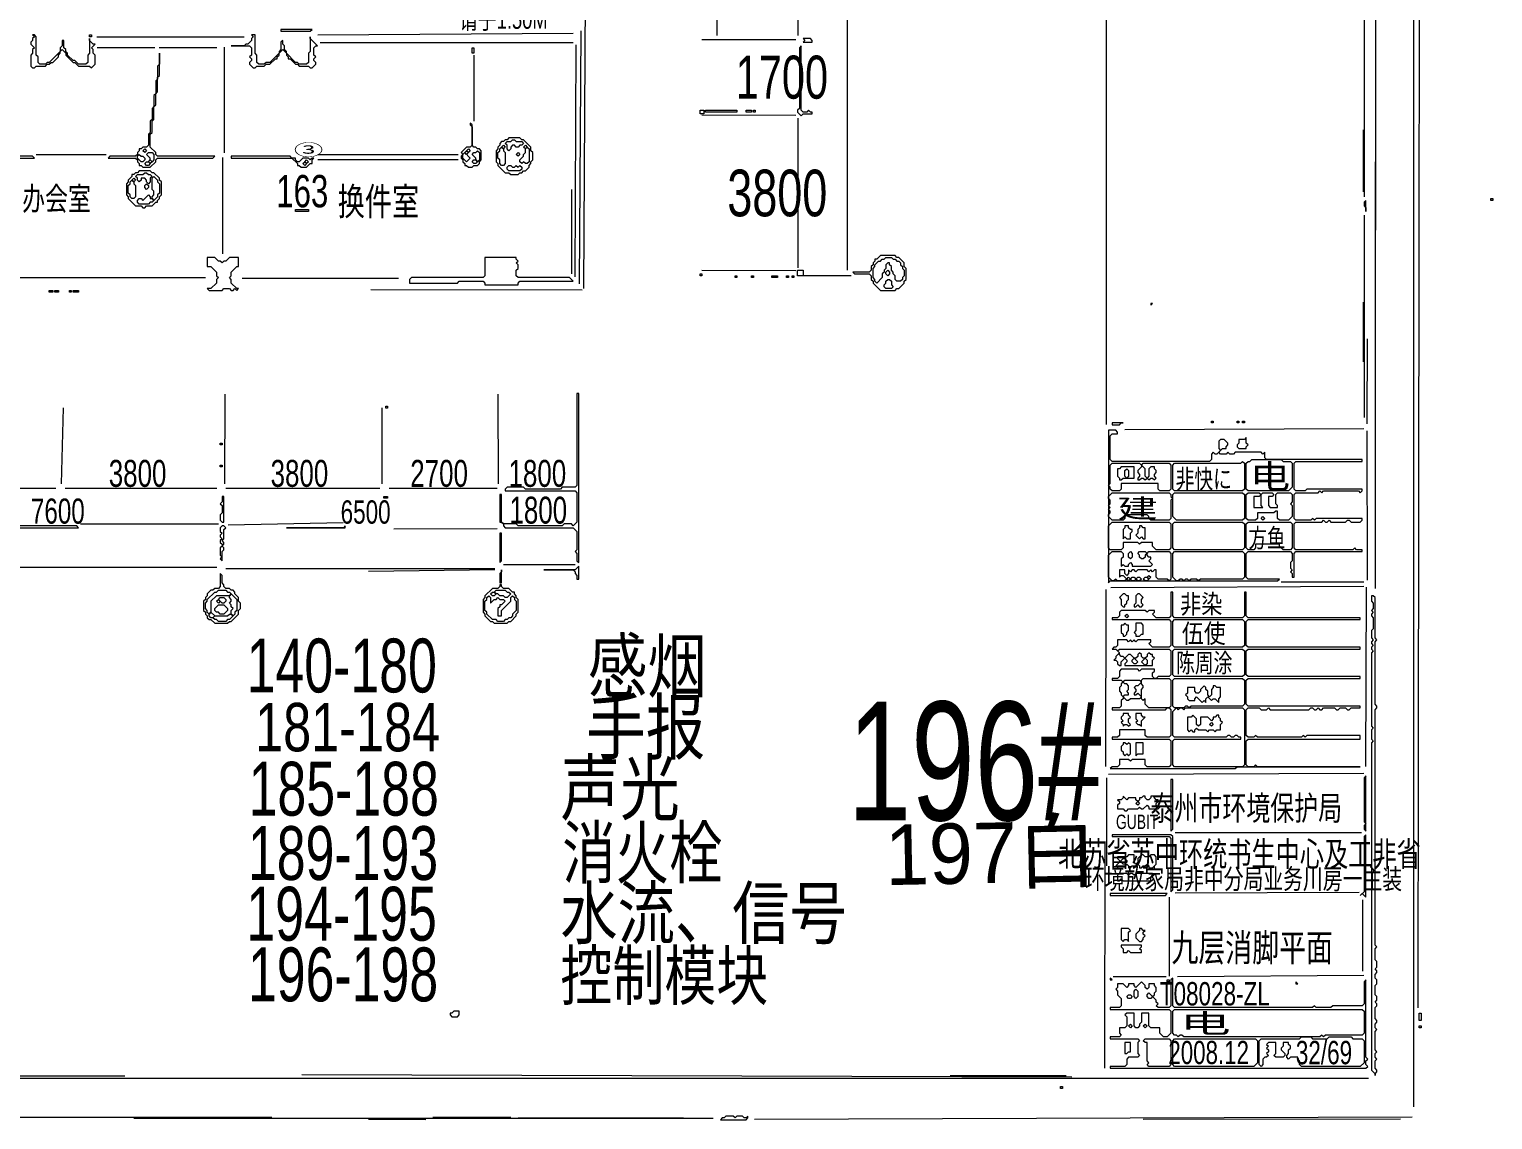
# Model space of a CAD drawing. Extents: x 9 to 1972, y 11 to 1392.
# Drawn here: x 1176 to 1972, y 23 to 616 of the extents above; entities that cross this region are included whole.
import ezdxf

# ---------------------------------------------------------------- set-up
doc = ezdxf.new("R2010")
doc.units = 0
for name, color, linetype, lineweight in [('OCR_TEXT', 6, 'Continuous', 0), ('TEXT_FALLBACK_OUTLINE', 2, 'Continuous', 0), ('TRACE_CURVE', 6, 'Continuous', 0), ('TRACE_STRAIGHT', 5, 'Continuous', 0), ('TRACE_TEXT_SYMBOL', 6, 'Continuous', 0)]:
    doc.layers.add(name, color=color, linetype=linetype, lineweight=lineweight)
doc.styles.add('wqy-unicode', font='wqy-unicode.lff')

msp = doc.modelspace()

# ---------------------------------------------------------------- linework, layer by layer
at = {"layer": 'TEXT_FALLBACK_OUTLINE', "color": 2}
for points in [[(1432, 314), (1432, 313), (1431, 312), (1428, 312), (1424, 308), (1424, 307), (1423, 306), (1423, 299), (1424, 298), (1424, 297), (1427, 294), (1428, 294), (1429, 293), (1436, 293), (1437, 294), (1438, 294), (1441, 297), (1441, 298), (1442, 299), (1442, 306), (1441, 307), (1441, 308), (1440, 309), (1440, 310), (1439, 310), (1437, 312), (1434, 312), (1433, 313), (1433, 314)], [(1429, 310), (1430, 311), (1435, 311), (1436, 310), (1437, 310), (1438, 309), (1436, 307), (1435, 307), (1434, 308), (1432, 308), (1431, 309), (1430, 309)], [(1425, 307), (1426, 308), (1427, 307), (1427, 304), (1429, 306), (1430, 306), (1431, 307), (1432, 306), (1434, 306), (1435, 305), (1433, 303), (1432, 303), (1432, 302), (1431, 301), (1431, 297), (1433, 297), (1433, 300), (1438, 305), (1438, 307), (1439, 308), (1440, 307), (1440, 306), (1441, 305), (1441, 300), (1439, 298), (1439, 297), (1438, 296), (1437, 296), (1436, 295), (1435, 295), (1434, 294), (1431, 294), (1430, 295), (1428, 295), (1425, 298), (1425, 299), (1424, 300), (1424, 305), (1425, 306)], [(1427, 309), (1428, 310), (1429, 310), (1430, 309), (1429, 308), (1428, 308)]]:
    msp.add_lwpolyline(points, close=True, dxfattribs=at)
at = {"layer": 'TRACE_CURVE', "color": 6}
for points in [[(1474, 418), (1474, 368), (1473, 367), (1466, 367), (1465, 366), (1446, 366), (1445, 367), (1436, 367), (1435, 366), (1435, 365), (1473, 365), (1474, 364), (1474, 348), (1472, 346), (1471, 347), (1467, 347), (1466, 346), (1442, 346), (1441, 347), (1434, 347), (1433, 348), (1433, 363), (1432, 363), (1432, 348), (1433, 348), (1434, 347), (1434, 346), (1435, 345), (1472, 345), (1474, 343), (1474, 333), (1473, 332), (1474, 331), (1474, 327), (1475, 326), (1475, 418)], [(1840, 381), (1841, 382), (1857, 382), (1858, 381), (1862, 381), (1863, 380), (1863, 367), (1861, 365), (1839, 365), (1838, 366), (1838, 380), (1839, 381)], [(1764, 379), (1765, 380), (1780, 380), (1781, 379), (1781, 378), (1779, 376), (1779, 375), (1780, 374), (1780, 373), (1779, 372), (1779, 371), (1780, 371), (1781, 372), (1782, 372), (1783, 371), (1784, 372), (1785, 371), (1786, 372), (1787, 372), (1788, 371), (1789, 372), (1788, 373), (1788, 374), (1789, 375), (1789, 376), (1788, 377), (1788, 378), (1786, 378), (1785, 377), (1785, 373), (1784, 372), (1783, 373), (1783, 377), (1781, 379), (1782, 380), (1796, 380), (1797, 379), (1797, 366), (1796, 365), (1791, 365), (1790, 366), (1790, 369), (1770, 369), (1770, 366), (1769, 365), (1765, 365), (1764, 366), (1764, 367), (1763, 368), (1764, 369)], [(1835, 380), (1836, 381), (1837, 380), (1837, 366), (1836, 365), (1799, 365), (1798, 366), (1798, 379), (1799, 380)], [(1765, 364), (1796, 364), (1797, 363), (1797, 362), (1798, 361), (1797, 360), (1797, 350), (1796, 349), (1786, 349), (1785, 350), (1785, 351), (1784, 352), (1772, 352), (1772, 350), (1771, 349), (1765, 349), (1763, 351), (1763, 352), (1764, 353), (1764, 354), (1763, 355), (1764, 356), (1763, 357), (1764, 358), (1764, 360), (1763, 361), (1763, 362)], [(1798, 363), (1799, 364), (1836, 364), (1837, 363), (1837, 350), (1836, 349), (1800, 349), (1798, 351)], [(1838, 363), (1839, 364), (1845, 364), (1846, 363), (1845, 362), (1842, 362), (1842, 356), (1847, 356), (1846, 357), (1846, 363), (1847, 364), (1852, 364), (1853, 363), (1852, 362), (1850, 362), (1850, 357), (1851, 356), (1855, 356), (1855, 357), (1854, 358), (1854, 363), (1855, 364), (1862, 364), (1863, 363), (1863, 359), (1862, 358), (1863, 357), (1863, 351), (1861, 349), (1856, 349), (1855, 350), (1855, 354), (1854, 354), (1853, 353), (1844, 353), (1844, 350), (1843, 349), (1839, 349), (1838, 350)], [(1846, 350), (1847, 351), (1848, 350), (1847, 349)], [(1765, 348), (1796, 348), (1797, 347), (1797, 334), (1796, 333), (1789, 333), (1787, 335), (1787, 337), (1781, 337), (1780, 336), (1779, 337), (1771, 337), (1771, 334), (1770, 333), (1764, 333), (1763, 334), (1763, 346)], [(1798, 347), (1799, 348), (1836, 348), (1837, 347), (1837, 334), (1836, 333), (1799, 333), (1798, 334)], [(1838, 347), (1839, 348), (1862, 348), (1863, 347), (1863, 334), (1862, 333), (1858, 333), (1856, 335), (1856, 336), (1843, 336), (1843, 334), (1842, 333), (1839, 333), (1838, 334)], [(1765, 332), (1770, 332), (1771, 331), (1771, 329), (1770, 328), (1770, 324), (1771, 325), (1772, 324), (1774, 324), (1774, 325), (1775, 326), (1776, 325), (1776, 324), (1786, 324), (1787, 325), (1785, 327), (1786, 328), (1786, 329), (1785, 329), (1784, 330), (1784, 331), (1785, 332), (1796, 332), (1797, 331), (1797, 317), (1796, 316), (1795, 317), (1790, 317), (1789, 318), (1789, 322), (1788, 322), (1787, 321), (1786, 322), (1785, 321), (1784, 322), (1779, 322), (1778, 321), (1777, 322), (1776, 322), (1775, 321), (1774, 322), (1774, 320), (1773, 319), (1772, 320), (1772, 322), (1769, 322), (1769, 318), (1770, 319), (1771, 319), (1773, 317), (1772, 316), (1768, 316), (1767, 317), (1766, 316), (1765, 316), (1763, 318), (1763, 330)], [(1774, 331), (1775, 332), (1776, 331), (1776, 329), (1775, 328), (1774, 329)], [(1779, 331), (1780, 332), (1783, 332), (1784, 331), (1783, 330), (1783, 329), (1782, 328), (1781, 328), (1780, 329), (1780, 330)], [(1798, 331), (1799, 332), (1836, 332), (1837, 331), (1837, 318), (1836, 317), (1813, 317), (1812, 316), (1811, 317), (1808, 317), (1807, 316), (1806, 317), (1805, 317), (1804, 316), (1803, 317), (1802, 317), (1801, 316), (1800, 316), (1798, 318)], [(1784, 318), (1785, 319), (1786, 318), (1785, 317)], [(1773, 317), (1774, 318), (1775, 317), (1774, 316)], [(1775, 317), (1776, 318), (1777, 318), (1778, 317), (1777, 316), (1776, 316)], [(1778, 317), (1779, 318), (1780, 318), (1781, 317), (1780, 316), (1779, 316)], [(1782, 317), (1783, 318), (1784, 318), (1785, 317), (1784, 316), (1783, 316)], [(1772, 297), (1773, 298), (1774, 297), (1773, 296)], [(1798, 294), (1799, 295), (1836, 295), (1837, 294), (1837, 281), (1836, 280), (1799, 280), (1798, 281)], [(1798, 278), (1799, 279), (1836, 279), (1837, 278), (1837, 265), (1836, 264), (1799, 264), (1798, 265)], [(1776, 273), (1777, 274), (1779, 272), (1778, 271), (1777, 271), (1776, 272)], [(1783, 274), (1784, 273), (1784, 271), (1783, 270), (1781, 272)], [(1781, 262), (1782, 263), (1796, 263), (1797, 262), (1797, 248), (1796, 247), (1785, 247), (1783, 249), (1783, 252), (1782, 251), (1781, 252), (1781, 257), (1782, 258), (1782, 259), (1781, 260)], [(1798, 262), (1799, 263), (1836, 263), (1837, 262), (1837, 249), (1836, 248), (1808, 248), (1807, 247), (1806, 248), (1805, 248), (1804, 247), (1799, 247), (1798, 248)], [(1771, 261), (1772, 262), (1780, 262), (1781, 261), (1779, 259), (1778, 259), (1777, 258), (1778, 257), (1778, 256), (1777, 255), (1777, 254), (1778, 254), (1779, 255), (1781, 253), (1780, 252), (1775, 252), (1774, 251), (1773, 251), (1771, 253), (1772, 254), (1774, 254), (1774, 255), (1773, 256), (1774, 257), (1774, 259), (1773, 260), (1772, 260)], [(1800, 247), (1801, 246), (1802, 247), (1803, 247), (1804, 246), (1805, 247), (1836, 247), (1837, 246), (1837, 216), (1836, 215), (1799, 215), (1798, 216), (1798, 229), (1799, 230), (1835, 230), (1835, 231), (1834, 231), (1833, 232), (1832, 232), (1831, 231), (1830, 231), (1829, 232), (1828, 232), (1827, 231), (1799, 231), (1798, 232), (1798, 245)]]:
    msp.add_lwpolyline(points, close=True, dxfattribs=at)
for points in [[(1763, 398), (1763, 315), (1764, 316), (1855, 316), (1856, 317), (1839, 317), (1838, 318), (1838, 331), (1839, 332), (1862, 332), (1863, 331), (1863, 327), (1862, 326), (1862, 323), (1863, 322), (1862, 321), (1863, 320), (1863, 318), (1864, 318), (1864, 331), (1865, 332), (1901, 332), (1901, 333), (1898, 333), (1897, 334), (1896, 333), (1865, 333), (1864, 334), (1864, 347), (1865, 348), (1879, 348), (1880, 349), (1881, 348), (1882, 348), (1883, 349), (1884, 348), (1892, 348), (1893, 349), (1894, 349), (1895, 348), (1900, 348), (1901, 349), (1901, 350), (1876, 350), (1875, 349), (1874, 350), (1873, 349), (1865, 349), (1864, 350), (1864, 363), (1865, 364), (1877, 364), (1878, 365), (1879, 364), (1880, 365), (1899, 365), (1900, 364), (1901, 365), (1901, 366), (1871, 366), (1870, 365), (1865, 365), (1864, 366), (1864, 380)], [(1864, 380), (1865, 381), (1901, 381), (1901, 382), (1849, 382), (1848, 383), (1848, 386), (1847, 385), (1846, 386), (1832, 386), (1831, 385), (1829, 385), (1828, 386), (1827, 385), (1824, 385), (1823, 386), (1825, 388), (1827, 388), (1827, 389), (1828, 390), (1828, 391), (1826, 393), (1824, 393), (1823, 392), (1823, 388), (1824, 387), (1822, 385), (1821, 385), (1820, 386), (1819, 385), (1819, 382), (1818, 381), (1765, 381), (1764, 382), (1764, 395), (1765, 396), (1768, 396), (1768, 397), (1767, 398), (1763, 398)], [(1797, 310), (1797, 297), (1796, 296), (1789, 296), (1787, 298), (1788, 299), (1788, 300), (1785, 300), (1784, 299), (1783, 300), (1770, 300), (1769, 299), (1769, 297), (1768, 296), (1765, 296), (1765, 295), (1796, 295), (1797, 294), (1797, 281), (1796, 280), (1787, 280), (1785, 282), (1786, 283), (1786, 284), (1779, 284), (1778, 283), (1777, 284), (1776, 283), (1775, 284), (1774, 283), (1773, 284), (1768, 284), (1768, 281), (1767, 280), (1766, 280), (1765, 279), (1767, 279), (1769, 277), (1767, 275), (1767, 274), (1766, 273), (1767, 273), (1768, 272), (1768, 271), (1769, 270), (1770, 270), (1770, 272), (1772, 274), (1773, 273), (1773, 272), (1772, 271), (1772, 270), (1787, 270), (1787, 273), (1788, 274), (1787, 275), (1787, 276), (1786, 276), (1785, 277), (1784, 276), (1784, 275), (1783, 274), (1782, 274), (1781, 275)], [(1900, 248), (1839, 248), (1838, 249), (1838, 262), (1839, 263), (1900, 263), (1900, 264), (1839, 264), (1838, 265), (1838, 278), (1839, 279), (1900, 279), (1900, 280), (1839, 280), (1838, 281), (1838, 294), (1839, 295), (1900, 295), (1900, 296), (1839, 296), (1838, 297), (1838, 310), (1837, 310), (1837, 297), (1836, 296), (1799, 296), (1798, 297), (1798, 310), (1797, 310)], [(1906, 308), (1906, 305), (1907, 304), (1907, 301), (1906, 300), (1907, 299), (1906, 298), (1906, 297), (1907, 296), (1907, 290), (1906, 289), (1906, 285), (1907, 284), (1906, 283), (1906, 282), (1907, 281), (1906, 280), (1906, 279), (1907, 278), (1906, 277), (1906, 237), (1907, 236), (1906, 235), (1906, 230), (1907, 229), (1906, 228), (1906, 50), (1908, 48), (1908, 47), (1908, 48), (1909, 49), (1909, 50), (1908, 51), (1908, 55), (1909, 56), (1908, 57), (1908, 59), (1909, 60), (1908, 61), (1908, 71), (1909, 72), (1908, 73), (1908, 75), (1909, 76), (1909, 77), (1908, 78), (1908, 84), (1909, 85), (1909, 86), (1908, 87), (1909, 88), (1909, 90), (1908, 91), (1908, 96), (1909, 97), (1909, 99), (1908, 100), (1908, 102), (1909, 103), (1909, 104), (1908, 105), (1909, 106), (1909, 109), (1908, 110)], [(1908, 110), (1908, 116), (1909, 117), (1908, 118), (1908, 246), (1909, 247), (1909, 248), (1908, 249), (1908, 283), (1909, 284), (1908, 285), (1908, 307), (1907, 308), (1906, 308)], [(1781, 275), (1781, 276), (1780, 277), (1779, 276), (1779, 275), (1778, 274), (1777, 274), (1775, 276), (1774, 276), (1772, 274), (1771, 275), (1770, 275), (1769, 276), (1769, 277), (1768, 278), (1769, 279), (1796, 279), (1797, 278), (1797, 265), (1796, 264), (1790, 264), (1789, 263), (1788, 263), (1787, 264), (1787, 266), (1788, 267), (1788, 268), (1781, 268), (1780, 267), (1779, 268), (1770, 268), (1769, 267), (1769, 264), (1768, 263), (1765, 263), (1765, 262), (1770, 262), (1771, 261), (1770, 260), (1770, 259), (1769, 258), (1769, 256), (1770, 255), (1770, 254), (1771, 253), (1771, 252), (1770, 251), (1770, 248), (1769, 247), (1765, 247), (1765, 246), (1794, 246), (1795, 247), (1796, 247), (1797, 246), (1797, 232), (1796, 231), (1784, 231), (1783, 232), (1783, 235), (1769, 235), (1769, 232), (1768, 231), (1765, 231)], [(1765, 231), (1765, 230), (1796, 230), (1797, 229), (1797, 216), (1796, 215), (1784, 215), (1783, 216), (1783, 219), (1776, 219), (1775, 218), (1774, 219), (1769, 219), (1769, 216), (1768, 215), (1765, 215), (1764, 214), (1832, 214), (1833, 215), (1900, 215), (1844, 215), (1843, 216), (1842, 215), (1839, 215), (1838, 216), (1838, 229), (1839, 230), (1900, 230), (1900, 232), (1871, 232), (1870, 231), (1869, 232), (1868, 231), (1844, 231), (1843, 232), (1842, 231), (1839, 231), (1838, 232), (1838, 246), (1839, 247), (1845, 247), (1846, 246), (1849, 246), (1850, 247), (1851, 246), (1872, 246), (1873, 247), (1874, 247), (1875, 246), (1876, 246), (1877, 247), (1878, 246), (1879, 246), (1880, 247), (1886, 247), (1887, 246), (1888, 246), (1889, 247), (1892, 247), (1893, 246), (1894, 246), (1895, 247), (1900, 247), (1900, 248)]]:
    msp.add_lwpolyline(points, dxfattribs=at)
at = {"layer": 'TRACE_STRAIGHT', "color": 5}
for p, q in [((1908.29, 380.12), (1908.59, 1061.37)), ((1931.52, 83.88), (1932.82, 1043.88)), ((1762.03, 401.12), (1762.06, 766.38)), ((1477.83, 475.13), (1478.69, 660.13)), ((1550.16, 656.38), (1550.16, 612.62)), ((1594.16, 656.37), (1594.2, 612.62)), ((1621, 657), (1621, 485)), ((1902, 653), (1902, 525)), ((1929, 639), (1929, 30)), ((1929.03, 92.62), (1929.07, 638.88)), ((1333.11, 613.11), (1471.87, 613.92)), ((1475.41, 477.63), (1476.25, 615.13)), ((1213, 612), (1293, 612)), ((1213.12, 606.12), (1244.38, 606.12)), ((1246.87, 606.08), (1278.13, 606.14)), ((1282.37, 548.87), (1282.39, 606.37)), ((1334.38, 608.87), (1471.88, 608.88)), ((1472.98, 481.38), (1473.58, 607.63)), ((1541.87, 610.45), (1593.12, 610.46)), ((1418, 602), (1418, 566)), ((1541.87, 569.45), (1593.12, 569.35)), ((1594.11, 567.63), (1594.12, 486.37)), ((1901.54, 561.38), (1901.57, 527.62)), ((1180, 548), (1218, 548)), ((1281.3, 546.37), (1281.31, 493.87)), ((1333.12, 547.97), (1409.38, 547.94)), ((1333.12, 545.29), (1409.38, 545.28)), ((1908, 544), (1908, 312)), ((1471, 529), (1471, 483)), ((1902, 515), (1902, 405)), ((1116, 481), (1272, 481)), ((1291.88, 480.63), (1376.88, 480.65)), ((1541.87, 484.98), (1593.12, 484.89)), ((1595.62, 482.16), (1623.13, 482.15)), ((1361.87, 474.61), (1476.88, 474.36)), ((1901.53, 467.63), (1901.63, 435.12)), ((1903.64, 401.38), (1903.92, 447.63)), ((1282.59, 368.87), (1282.71, 417.63)), ((1431.04, 417.63), (1431.14, 368.87)), ((1193.78, 368.89), (1194.76, 410.18)), ((1367.85, 410.13), (1367.88, 368.87)), ((1771.87, 398.4), (1901.87, 399)), ((1903.6, 397.63), (1903.65, 316.37)), ((1108.13, 366.47), (1190.63, 366.44)), ((1195.63, 366.47), (1278.13, 366.45)), ((1283.13, 366.48), (1366.88, 366.45)), ((1371.87, 366.44), (1430.62, 366.5)), ((1204, 347), (1279, 347)), ((1284.37, 346.58), (1346.9, 347.72)), ((1374.37, 344.31), (1430.63, 344.52)), ((1109.37, 323.43), (1278.12, 323.56)), ((1283.13, 322.75), (1429.38, 322.86)), ((1360.61, 321.32), (1429.38, 322.24)), ((1434, 325), (1473, 325)), ((1761.61, 215.12), (1761.71, 311.38)), ((1764.38, 312.53), (1901.88, 313.16)), ((1856.87, 315.47), (1901.88, 315.61)), ((1903.07, 215.13), (1903.35, 312.62)), ((1762, 209), (1762, 161)), ((1763.13, 211.02), (1901.87, 211.53)), ((1799.38, 179.14), (1900.62, 179.13)), ((1761.06, 51.12), (1761.18, 174.39)), ((1796, 144), (1796, 101)), ((1799.37, 146.47), (1899.38, 146.7)), ((1901.1, 142.62), (1901.1, 103.88)), ((1765.62, 100.89), (1794.38, 100.89)), ((1800.62, 100.84), (1901.87, 101.68)), ((835.62, 45.69), (1904.37, 45.67)), ((1104.37, 46.77), (1228.12, 46.92)), ((1324.38, 47.53), (1743.14, 46.38)), ((1677, 47), (1740, 47)), ((1045.63, 24.49), (1308.13, 24.45)), ((1395.62, 24.48), (1438.12, 24.48)), ((1442, 24), (1532, 24)), ((1570.63, 23.33), (1928.13, 24.63)), ((1233.12, 23.79), (1548.13, 23.81)), ((1360.62, 23.27), (1391.88, 23.21)), ((1781.87, 23.38), (1921.88, 23.45))]:
    msp.add_line(p, q, dxfattribs=at)
at = {"layer": 'TRACE_TEXT_SYMBOL', "color": 6}
for points in [[(1178, 613), (1179, 612), (1178, 611), (1178, 610), (1177, 609), (1177, 608), (1179, 606), (1178, 605), (1178, 603), (1177, 602), (1177, 596), (1178, 595), (1179, 595), (1180, 596), (1185, 596), (1186, 597), (1187, 597), (1188, 598), (1189, 598), (1192, 601), (1192, 602), (1193, 603), (1193, 604), (1194, 605), (1196, 603), (1196, 602), (1200, 598), (1201, 598), (1203, 596), (1209, 596), (1210, 595), (1212, 597), (1212, 602), (1211, 603), (1211, 605), (1210, 606), (1212, 608), (1211, 608), (1209, 610), (1209, 611), (1209, 603), (1208, 602), (1208, 598), (1207, 597), (1203, 597), (1201, 599), (1200, 599), (1197, 602), (1197, 603), (1196, 604), (1196, 605), (1195, 606), (1195, 610), (1194, 610), (1194, 607), (1193, 606), (1193, 604), (1187, 598), (1186, 598), (1185, 597), (1182, 597), (1181, 598), (1181, 601), (1180, 602)], [(1180, 602), (1180, 612), (1179, 613), (1178, 613)], [(1297, 613), (1298, 612), (1297, 611), (1297, 610), (1295, 608), (1294, 608), (1293, 607), (1286, 607), (1296, 607), (1297, 606), (1297, 602), (1296, 601), (1297, 600), (1297, 599), (1296, 598), (1296, 597), (1298, 595), (1299, 595), (1300, 596), (1304, 596), (1305, 597), (1307, 597), (1310, 600), (1311, 600), (1311, 601), (1312, 602), (1312, 603), (1314, 605), (1316, 603), (1316, 602), (1317, 601), (1317, 600), (1318, 600), (1321, 597), (1322, 597), (1323, 596), (1328, 596), (1329, 595), (1330, 595), (1332, 597), (1332, 598), (1331, 599), (1331, 600), (1332, 601), (1331, 602), (1331, 606), (1332, 607), (1333, 607), (1329, 611), (1329, 612), (1329, 604), (1328, 603), (1328, 598), (1327, 597), (1323, 597), (1322, 598), (1321, 598), (1316, 603), (1316, 604), (1315, 605), (1315, 607), (1314, 608), (1314, 610), (1313, 609)], [(1313, 609), (1313, 605), (1312, 604), (1312, 603), (1307, 598), (1305, 598), (1304, 597), (1301, 597), (1300, 598), (1300, 602), (1299, 603), (1299, 613), (1297, 613)], [(1798, 100), (1797, 99), (1797, 85), (1796, 84), (1790, 84), (1789, 85), (1790, 86), (1789, 87), (1789, 88), (1787, 90), (1788, 91), (1788, 92), (1789, 93), (1789, 95), (1788, 96), (1788, 97), (1785, 97), (1785, 95), (1784, 94), (1783, 95), (1783, 96), (1781, 98), (1778, 95), (1777, 96), (1777, 97), (1774, 97), (1774, 96), (1773, 95), (1771, 97), (1768, 97), (1768, 95), (1767, 94), (1768, 93), (1768, 91), (1770, 89), (1770, 85), (1769, 84), (1764, 84), (1764, 83), (1796, 83), (1797, 82), (1797, 70), (1795, 68), (1793, 68), (1791, 70), (1791, 73), (1786, 73), (1785, 74), (1785, 81), (1781, 81), (1781, 76), (1780, 75), (1780, 74), (1779, 73), (1778, 73), (1777, 74), (1777, 81), (1773, 81), (1772, 80), (1773, 79), (1773, 74), (1772, 73), (1769, 73), (1769, 70)], [(1769, 70), (1770, 69), (1769, 68), (1764, 68), (1764, 67), (1779, 67), (1780, 66), (1779, 65), (1779, 59), (1780, 58), (1779, 57), (1774, 57), (1773, 56), (1773, 53), (1772, 52), (1764, 52), (1764, 51), (1903, 51), (1904, 52), (1903, 53), (1903, 55), (1904, 56), (1903, 57), (1903, 99), (1902, 98), (1902, 86), (1901, 85), (1885, 85), (1884, 84), (1876, 84), (1875, 85), (1874, 84), (1799, 84), (1798, 85), (1798, 100)]]:
    msp.add_lwpolyline(points, dxfattribs=at)
for points in [[(1209, 613), (1210, 613), (1210, 612), (1209, 612)], [(1313, 616), (1313, 615), (1329, 615), (1330, 616)], [(1417, 606), (1418, 606), (1418, 603), (1417, 603)], [(1596, 607), (1595, 606), (1595, 573), (1594, 572), (1594, 571), (1596, 569), (1597, 570), (1602, 570), (1602, 571), (1601, 571), (1600, 572), (1599, 571), (1597, 571), (1596, 572)], [(1597, 611), (1598, 610), (1597, 609), (1602, 609), (1602, 610), (1601, 611)], [(1247, 603), (1247, 597), (1246, 596), (1246, 589), (1245, 588), (1245, 581), (1244, 580), (1244, 574), (1243, 573), (1243, 567), (1242, 566), (1242, 560), (1241, 559), (1241, 553), (1240, 552), (1238, 552), (1237, 551), (1236, 551), (1236, 550), (1235, 549), (1235, 548), (1234, 547), (1220, 547), (1219, 546), (1234, 546), (1235, 545), (1235, 544), (1236, 543), (1236, 542), (1237, 542), (1238, 541), (1242, 541), (1245, 544), (1245, 545), (1246, 546), (1276, 546), (1277, 547), (1246, 547), (1245, 548), (1245, 549), (1242, 552), (1242, 559), (1243, 560), (1243, 566), (1244, 567), (1244, 574), (1245, 575), (1245, 581), (1246, 582), (1246, 590), (1247, 591)], [(1541, 572), (1543, 572), (1543, 570), (1541, 570)], [(1544, 572), (1561, 572), (1561, 571), (1544, 571)], [(1566, 572), (1569, 572), (1569, 571), (1566, 571)], [(1570, 572), (1571, 572), (1571, 571), (1570, 571)], [(1416, 565), (1416, 564), (1417, 563), (1417, 553), (1416, 552), (1414, 552), (1411, 549), (1412, 548), (1411, 547), (1411, 546), (1412, 545), (1412, 544), (1413, 543), (1413, 542), (1414, 542), (1415, 541), (1417, 541), (1418, 542), (1420, 542), (1421, 543), (1421, 544), (1422, 545), (1422, 550), (1421, 551), (1420, 551), (1419, 552), (1418, 552), (1417, 553), (1417, 564)], [(1238, 550), (1239, 551), (1240, 550), (1239, 549)], [(1413, 549), (1414, 550), (1415, 549), (1414, 548)], [(1414, 550), (1415, 551), (1416, 550), (1415, 549)], [(1419, 549), (1420, 550), (1421, 549), (1421, 545), (1420, 544), (1419, 545), (1419, 546), (1417, 548), (1418, 549)], [(1437, 557), (1436, 556), (1435, 556), (1434, 555), (1433, 555), (1432, 554), (1432, 553), (1431, 552), (1431, 551), (1430, 550), (1430, 544), (1431, 543), (1431, 542), (1435, 538), (1437, 538), (1438, 537), (1442, 537), (1443, 538), (1444, 538), (1445, 539), (1446, 539), (1448, 541), (1448, 542), (1449, 543), (1449, 544), (1450, 545), (1450, 549), (1449, 550), (1449, 552), (1445, 556), (1444, 556), (1443, 557)], [(1432, 551), (1433, 552), (1434, 551), (1434, 550), (1435, 549), (1435, 543), (1434, 542), (1433, 542), (1432, 543), (1432, 545), (1431, 546), (1431, 549), (1432, 550)], [(1433, 552), (1434, 553), (1435, 552), (1434, 551)], [(1438, 555), (1439, 556), (1440, 556), (1441, 555), (1444, 555), (1445, 554), (1444, 553), (1443, 553), (1442, 552), (1441, 552), (1440, 553), (1439, 553), (1438, 552), (1438, 551), (1437, 550), (1436, 551), (1436, 553), (1435, 554), (1436, 555)], [(1446, 551), (1447, 552), (1448, 551), (1448, 544), (1447, 543), (1446, 543), (1445, 544), (1444, 543), (1443, 544), (1443, 545), (1445, 547), (1445, 548), (1446, 549)], [(1445, 552), (1446, 553), (1447, 552), (1446, 551)], [(1159, 547), (1159, 546), (1179, 546), (1178, 547)], [(1235, 547), (1236, 548), (1237, 547), (1238, 547), (1239, 546), (1239, 545), (1238, 544), (1237, 544), (1235, 546)], [(1239, 543), (1240, 544), (1241, 544), (1242, 543), (1241, 542), (1240, 542)], [(1240, 548), (1241, 549), (1243, 549), (1244, 548), (1244, 545), (1243, 544), (1242, 545), (1242, 546)], [(1241, 544), (1242, 545), (1243, 544), (1242, 543)], [(1286, 547), (1286, 546), (1319, 546), (1322, 543), (1322, 542), (1323, 542), (1324, 541), (1327, 541), (1329, 543), (1330, 543), (1330, 545), (1331, 546), (1330, 546), (1329, 545), (1328, 546), (1325, 546), (1323, 544), (1322, 544), (1321, 545), (1321, 546), (1319, 546), (1318, 547)], [(1325, 543), (1326, 544), (1327, 543), (1326, 542)], [(1326, 544), (1327, 545), (1328, 544), (1327, 543)], [(1412, 548), (1413, 549), (1416, 546), (1414, 544), (1412, 546)], [(1417, 544), (1418, 545), (1419, 545), (1420, 544), (1419, 543), (1418, 543)], [(1436, 541), (1437, 542), (1438, 542), (1439, 541), (1440, 541), (1441, 542), (1442, 541), (1443, 542), (1444, 541), (1444, 540), (1443, 539), (1437, 539), (1436, 540)], [(1441, 548), (1442, 549), (1443, 548), (1442, 547)], [(1236, 539), (1235, 538), (1234, 538), (1233, 537), (1232, 537), (1232, 536), (1230, 534), (1230, 533), (1229, 532), (1229, 526), (1230, 525), (1230, 524), (1234, 520), (1237, 520), (1238, 519), (1239, 519), (1240, 520), (1243, 520), (1245, 522), (1246, 522), (1246, 523), (1247, 524), (1247, 525), (1248, 526), (1248, 533), (1247, 534), (1247, 535), (1244, 538), (1243, 538), (1242, 539)], [(1231, 533), (1232, 534), (1233, 533), (1233, 532), (1234, 531), (1234, 525), (1233, 524), (1232, 524), (1231, 525), (1231, 526), (1230, 527), (1230, 531), (1231, 532)], [(1232, 534), (1233, 535), (1234, 534), (1233, 533)], [(1238, 537), (1239, 538), (1240, 538), (1241, 537), (1242, 537), (1243, 536), (1242, 535), (1242, 533), (1241, 532), (1240, 533), (1240, 534), (1239, 535), (1237, 535), (1237, 534), (1236, 533), (1235, 534), (1235, 535), (1234, 536), (1235, 537)], [(1243, 535), (1244, 536), (1246, 534), (1246, 533), (1247, 532), (1247, 527), (1246, 526), (1246, 525), (1244, 523), (1243, 524), (1243, 525), (1244, 526), (1244, 528), (1243, 529)], [(1241, 526), (1242, 525), (1242, 524), (1243, 524), (1244, 523), (1243, 522), (1242, 522), (1241, 521), (1236, 521), (1235, 522), (1235, 523), (1236, 524), (1237, 524), (1238, 523)], [(1239, 531), (1240, 532), (1241, 531), (1241, 530), (1240, 529), (1239, 530)], [(1321, 518), (1328, 518), (1328, 517), (1321, 517)], [(1903, 523), (1902, 522), (1902, 520), (1903, 519), (1903, 517)], [(1971, 524), (1972, 524), (1972, 523), (1971, 523)], [(1273, 492), (1273, 487), (1275, 487), (1278, 484), (1278, 482), (1279, 481), (1278, 480), (1278, 478), (1275, 475), (1273, 475), (1274, 474), (1281, 474), (1282, 475), (1285, 475), (1286, 474), (1287, 474), (1288, 475), (1289, 474), (1290, 475), (1289, 475), (1286, 478), (1286, 480), (1285, 481), (1286, 482), (1286, 484), (1289, 487), (1290, 487), (1290, 492), (1285, 492), (1283, 490), (1282, 490), (1281, 489), (1280, 490), (1279, 490), (1277, 492)], [(1424, 492), (1424, 482), (1423, 481), (1384, 481), (1383, 480), (1383, 478), (1409, 478), (1410, 479), (1423, 479), (1424, 478), (1424, 477), (1442, 477), (1442, 478), (1443, 479), (1472, 479), (1470, 481), (1442, 481), (1441, 482), (1441, 485), (1442, 486), (1442, 488), (1441, 489), (1442, 490), (1441, 491), (1441, 492)], [(1639, 493), (1637, 491), (1636, 491), (1636, 490), (1635, 489), (1635, 488), (1634, 487), (1634, 485), (1633, 484), (1624, 484), (1625, 483), (1633, 483), (1634, 482), (1634, 480), (1635, 479), (1635, 478), (1639, 474), (1647, 474), (1648, 475), (1649, 475), (1652, 478), (1652, 479), (1653, 480), (1653, 486), (1652, 487), (1652, 489), (1649, 492), (1648, 492), (1647, 493)], [(1641, 491), (1642, 492), (1645, 492), (1646, 491), (1647, 491), (1648, 490), (1649, 490), (1650, 489), (1650, 488), (1651, 487), (1651, 486), (1652, 485), (1652, 482), (1651, 481), (1651, 480), (1650, 479), (1648, 479), (1647, 480), (1647, 482), (1646, 483), (1646, 484), (1645, 485), (1645, 487), (1644, 488), (1644, 489), (1643, 489), (1642, 488), (1642, 486), (1641, 485), (1641, 484), (1640, 483), (1640, 481), (1637, 478), (1636, 479), (1636, 480), (1635, 481), (1635, 486), (1636, 487), (1636, 488), (1638, 490), (1639, 490), (1640, 491)], [(1541, 483), (1542, 483), (1542, 482), (1541, 482)], [(1560, 482), (1561, 482), (1561, 481), (1560, 481)], [(1569, 482), (1570, 482), (1570, 481), (1569, 481)], [(1580, 482), (1583, 482), (1583, 481), (1580, 481)], [(1588, 482), (1589, 482), (1589, 481), (1588, 481)], [(1591, 482), (1592, 482), (1592, 481), (1591, 481)], [(1594, 485), (1597, 485), (1597, 482), (1594, 482)], [(1642, 479), (1643, 480), (1644, 480), (1645, 479), (1645, 477), (1646, 476), (1645, 475), (1642, 475), (1641, 476), (1641, 477), (1642, 478)], [(1642, 484), (1643, 485), (1644, 484), (1644, 483), (1643, 482), (1642, 483)], [(1187, 474), (1189, 474), (1189, 473), (1187, 473)], [(1190, 474), (1192, 474), (1192, 473), (1190, 473)], [(1198, 474), (1199, 474), (1199, 473), (1198, 473)], [(1200, 474), (1203, 474), (1203, 473), (1200, 473)], [(1786, 467), (1786, 466), (1787, 467)], [(1370, 411), (1371, 411), (1371, 410), (1370, 410)], [(1765, 402), (1765, 401), (1769, 401), (1770, 402), (1771, 402)], [(1819, 403), (1820, 403), (1820, 402), (1819, 402)], [(1833, 403), (1834, 403), (1834, 402), (1833, 402)], [(1836, 403), (1837, 403), (1837, 402), (1836, 402)], [(1280, 391), (1281, 391), (1281, 390), (1280, 390)], [(1838, 394), (1837, 393), (1834, 393), (1834, 391), (1833, 390), (1833, 389), (1834, 388), (1838, 388), (1838, 389), (1839, 390), (1838, 391)], [(1280, 379), (1281, 379), (1281, 378), (1280, 378)], [(1770, 378), (1769, 377), (1768, 377), (1768, 373), (1769, 372), (1769, 371), (1770, 371), (1771, 372), (1777, 372), (1777, 378)], [(1772, 376), (1773, 377), (1774, 376), (1774, 373), (1773, 372), (1772, 373)], [(1281, 362), (1281, 359), (1280, 358), (1281, 357), (1281, 353), (1280, 352), (1280, 349), (1281, 348), (1282, 348), (1282, 362)], [(1369, 362), (1371, 362), (1371, 361), (1369, 361)], [(1149, 346), (1148, 345), (1203, 345), (1202, 346)], [(1281, 346), (1280, 345), (1280, 343), (1281, 342), (1280, 341), (1280, 340), (1281, 339), (1280, 338), (1280, 337), (1281, 336), (1281, 335), (1280, 334), (1280, 330), (1281, 329), (1280, 328), (1281, 327), (1281, 332), (1282, 333), (1282, 334), (1281, 335), (1282, 336), (1282, 337), (1281, 338), (1282, 339), (1282, 344), (1283, 345), (1282, 346)], [(1348, 346), (1347, 345), (1316, 345), (1348, 345)], [(1772, 346), (1772, 345), (1771, 344), (1771, 339), (1772, 340), (1773, 339), (1775, 339), (1775, 342), (1776, 343), (1776, 344), (1775, 344), (1774, 345), (1774, 346)], [(1780, 346), (1780, 345), (1779, 344), (1779, 342), (1778, 341), (1780, 339), (1781, 340), (1782, 339), (1783, 339), (1783, 345), (1782, 345), (1781, 346)], [(1432, 342), (1432, 326), (1433, 327), (1433, 342)], [(1280, 320), (1280, 313), (1279, 312), (1277, 312), (1276, 311), (1275, 311), (1273, 309), (1273, 308), (1272, 307), (1272, 306), (1271, 305), (1271, 300), (1272, 299), (1272, 298), (1273, 297), (1273, 296), (1274, 295), (1275, 295), (1277, 293), (1284, 293), (1285, 294), (1286, 294), (1290, 298), (1290, 300), (1291, 301), (1291, 304), (1290, 305), (1290, 307), (1288, 309), (1288, 310), (1287, 311), (1286, 311), (1285, 312), (1283, 312), (1282, 313), (1282, 314), (1281, 315), (1281, 319)], [(1433, 322), (1433, 321), (1432, 320), (1432, 315), (1433, 315)], [(1475, 324), (1473, 322), (1456, 322), (1472, 322), (1473, 321), (1473, 320), (1474, 319), (1474, 317), (1475, 317)], [(1278, 310), (1279, 311), (1283, 311), (1284, 310), (1285, 310), (1286, 309), (1285, 308), (1278, 308), (1275, 305), (1275, 299), (1274, 298), (1273, 299), (1273, 300), (1272, 301), (1272, 304), (1273, 305), (1273, 306), (1277, 310)], [(1279, 303), (1282, 303), (1284, 301), (1284, 300), (1282, 298), (1280, 298), (1279, 299), (1278, 299), (1277, 300), (1277, 301)], [(1278, 305), (1279, 306), (1280, 305), (1279, 304)], [(1279, 306), (1280, 307), (1282, 307), (1283, 306), (1283, 305), (1282, 304), (1281, 304)], [(1285, 308), (1286, 309), (1289, 306), (1289, 300), (1288, 299), (1288, 298), (1287, 297), (1286, 298), (1286, 300), (1287, 301), (1286, 302), (1286, 303), (1285, 304), (1286, 305), (1286, 306), (1285, 307)], [(1771, 309), (1769, 307), (1770, 306), (1770, 303), (1771, 302), (1772, 302), (1772, 303), (1773, 304), (1773, 305), (1774, 306), (1774, 308), (1773, 308), (1772, 309)], [(1779, 309), (1778, 308), (1778, 304), (1777, 303), (1777, 302), (1778, 302), (1779, 303), (1780, 302), (1781, 302), (1782, 303), (1781, 304), (1781, 306), (1782, 307), (1780, 309)], [(1274, 298), (1275, 299), (1277, 297), (1276, 296), (1275, 296), (1274, 297)], [(1284, 297), (1285, 298), (1286, 298), (1287, 297), (1285, 295), (1284, 295), (1283, 294), (1279, 294), (1278, 295), (1277, 295), (1276, 296), (1277, 297)], [(1772, 293), (1771, 292), (1770, 292), (1770, 288), (1771, 287), (1771, 286), (1772, 286), (1773, 287), (1773, 288), (1774, 289), (1774, 292), (1773, 292)], [(1778, 293), (1778, 289), (1777, 288), (1778, 287), (1778, 286), (1780, 286), (1781, 287), (1782, 287), (1782, 292), (1781, 293)], [(1815, 259), (1813, 257), (1813, 256), (1812, 255), (1811, 255), (1810, 256), (1810, 258), (1806, 258), (1806, 255), (1805, 254), (1806, 253), (1806, 252), (1807, 251), (1810, 251), (1810, 252), (1811, 253), (1814, 250), (1815, 251), (1816, 250), (1816, 252), (1817, 253), (1819, 251), (1820, 252), (1821, 252), (1823, 250), (1823, 252), (1824, 253), (1824, 258), (1822, 258), (1821, 259), (1820, 259), (1820, 258), (1819, 257), (1819, 254), (1818, 253), (1817, 254), (1817, 256), (1816, 257), (1816, 258)], [(1771, 244), (1771, 243), (1770, 242), (1770, 241), (1771, 240), (1770, 239), (1771, 238), (1771, 237), (1772, 238), (1773, 238), (1774, 237), (1775, 238), (1774, 239), (1774, 241), (1775, 242), (1774, 243), (1774, 244)], [(1778, 244), (1778, 241), (1779, 240), (1778, 239), (1779, 238), (1780, 238), (1781, 237), (1781, 240), (1783, 242), (1782, 242), (1781, 243), (1781, 244)], [(1809, 243), (1808, 242), (1806, 242), (1806, 235), (1807, 234), (1808, 235), (1809, 234), (1810, 234), (1810, 235), (1811, 236), (1812, 235), (1816, 235), (1817, 234), (1818, 235), (1820, 235), (1821, 234), (1822, 235), (1824, 235), (1824, 238), (1825, 239), (1824, 240), (1824, 241), (1823, 242), (1823, 243), (1822, 243), (1821, 242), (1820, 242), (1820, 241), (1819, 240), (1817, 242), (1813, 242), (1813, 238), (1812, 237), (1811, 238), (1811, 241)], [(1818, 238), (1819, 239), (1820, 238), (1819, 237)], [(1771, 228), (1771, 227), (1770, 226), (1770, 224), (1771, 223), (1771, 222), (1772, 221), (1773, 222), (1774, 221), (1775, 222), (1775, 227), (1774, 228), (1773, 227), (1772, 228)], [(1778, 228), (1778, 221), (1779, 222), (1782, 222), (1782, 228)], [(1797, 208), (1797, 180), (1798, 181), (1798, 208)], [(1903, 210), (1902, 209), (1902, 185), (1903, 184), (1902, 183), (1902, 181), (1903, 180)], [(1771, 199), (1771, 198), (1770, 197), (1768, 197), (1769, 196), (1769, 195), (1768, 194), (1768, 192), (1771, 192), (1772, 191), (1773, 191), (1774, 192), (1779, 192), (1780, 193), (1781, 192), (1782, 192), (1784, 194), (1785, 193), (1785, 192), (1790, 192), (1791, 193), (1790, 193), (1789, 194), (1789, 195), (1790, 196), (1790, 197), (1789, 197), (1788, 198), (1788, 199), (1786, 199), (1786, 198), (1785, 197), (1784, 197), (1783, 198), (1783, 199), (1782, 199), (1781, 198), (1780, 198), (1780, 197), (1779, 196), (1778, 197), (1778, 198), (1774, 198), (1773, 197)], [(1778, 195), (1779, 196), (1780, 195), (1779, 194)], [(1765, 178), (1765, 177), (1796, 177), (1797, 176), (1797, 147), (1798, 148), (1798, 177), (1797, 178)], [(1903, 178), (1902, 177), (1902, 147), (1900, 145), (1901, 146), (1903, 144)], [(1774, 167), (1773, 166), (1768, 166), (1768, 165), (1769, 164), (1769, 163), (1767, 161), (1772, 161), (1773, 162), (1774, 161), (1774, 160), (1775, 160), (1776, 161), (1778, 161), (1779, 162), (1780, 161), (1780, 160), (1781, 160), (1782, 161), (1783, 161), (1784, 162), (1785, 161), (1785, 160), (1787, 160), (1789, 162), (1789, 166), (1788, 167), (1786, 167), (1785, 166), (1783, 166), (1782, 167), (1781, 167), (1779, 165), (1779, 163), (1778, 162), (1777, 163), (1777, 167)], [(1770, 164), (1771, 165), (1772, 165), (1773, 164), (1773, 163), (1772, 162), (1771, 162), (1770, 163)], [(1769, 157), (1768, 156), (1768, 153), (1769, 153), (1770, 154), (1771, 153), (1786, 153), (1786, 155), (1787, 156), (1787, 157), (1778, 157), (1777, 156), (1776, 157), (1775, 157), (1774, 156), (1773, 157)], [(1764, 146), (1764, 145), (1794, 145), (1795, 146)], [(1770, 127), (1770, 121), (1771, 120), (1772, 121), (1773, 121), (1774, 120), (1774, 125), (1775, 126), (1774, 127)], [(1780, 127), (1780, 126), (1778, 124), (1778, 122), (1780, 120), (1781, 120), (1782, 121), (1782, 122), (1783, 123), (1782, 124), (1782, 125), (1783, 126), (1782, 126), (1781, 127)], [(1770, 118), (1770, 117), (1771, 116), (1771, 114), (1773, 114), (1774, 115), (1775, 114), (1781, 114), (1781, 115), (1780, 116), (1781, 117), (1781, 118)], [(1764, 100), (1764, 99), (1765, 99)], [(1795, 99), (1796, 99), (1796, 98), (1795, 98)], [(1865, 98), (1865, 97), (1866, 97)], [(1773, 90), (1774, 91), (1775, 91), (1776, 90), (1775, 89), (1774, 89)], [(1777, 93), (1778, 94), (1779, 93), (1779, 90), (1778, 89), (1777, 90)], [(1784, 91), (1785, 92), (1787, 90), (1786, 89), (1785, 89), (1784, 90)], [(1407, 82), (1406, 81), (1405, 81), (1405, 80), (1406, 79), (1409, 79), (1410, 80), (1410, 82)], [(1798, 82), (1799, 83), (1901, 83), (1902, 82), (1902, 70), (1901, 69), (1881, 69), (1880, 68), (1879, 69), (1878, 68), (1804, 68), (1803, 69), (1802, 69), (1801, 68), (1800, 69), (1799, 69), (1798, 70)], [(1932, 81), (1933, 81), (1933, 77), (1932, 77)], [(1774, 74), (1775, 75), (1776, 74), (1775, 73)], [(1782, 74), (1783, 75), (1784, 74), (1783, 73)], [(1932, 74), (1933, 74), (1933, 73), (1932, 73)], [(1772, 65), (1772, 59), (1773, 59), (1774, 60), (1775, 60), (1775, 65)], [(1782, 66), (1783, 67), (1796, 67), (1797, 66), (1797, 53), (1796, 52), (1785, 52), (1784, 53), (1785, 54), (1784, 55), (1784, 65), (1783, 65)], [(1798, 66), (1799, 67), (1843, 67), (1844, 66), (1844, 54), (1842, 52), (1799, 52), (1798, 53)], [(1867, 67), (1868, 68), (1873, 68), (1874, 67), (1882, 67), (1883, 68), (1895, 68), (1896, 67), (1901, 67), (1902, 66), (1902, 54), (1900, 52), (1868, 52), (1867, 53), (1867, 55), (1866, 56), (1866, 57), (1862, 57), (1861, 56), (1860, 57), (1860, 58), (1861, 59), (1861, 61), (1862, 62), (1862, 63), (1861, 64), (1861, 65), (1858, 65), (1858, 63), (1857, 62), (1857, 61), (1859, 59), (1859, 58), (1858, 57), (1854, 57), (1853, 58), (1854, 59), (1854, 65), (1850, 65), (1849, 64), (1850, 63), (1849, 62), (1850, 61), (1850, 60), (1849, 59), (1850, 58), (1849, 57), (1848, 57), (1847, 56), (1847, 53), (1846, 52), (1845, 53), (1845, 66), (1846, 67)], [(1737, 41), (1738, 41), (1738, 40), (1737, 40)], [(1555, 25), (1554, 24), (1553, 24), (1552, 23), (1566, 23), (1567, 24), (1567, 25), (1566, 24), (1565, 24), (1564, 25), (1561, 25), (1560, 24), (1559, 25)]]:
    msp.add_lwpolyline(points, close=True, dxfattribs=at)

# ---------------------------------------------------------------- texts
at = {"layer": 'OCR_TEXT', "color": 6, "style": 'wqy-unicode'}
for s, height, width, p in [('请子1.50M', 10.372, 0.72, (1409.95, 616.3)), ('1700', 23.427, 0.72, (1560.37, 578.31)), ('③', 6.39, 1.847773, (1320, 547.28)), ('163', 17.59, 0.72, (1310.52, 519.23)), ('3800', 25.38, 0.72, (1555.78, 514.34)), ('办会室', 12.654, 0.72, (1172.36, 517.59)), ('换件室', 15.026, 0.72, (1343.9, 514.89)), ('3800', 14.642, 0.72, (1219.41, 367.2)), ('3800', 14.642, 0.72, (1307.41, 367.2)), ('2700', 14.642, 0.72, (1383.37, 367.2)), ('1800', 14.642, 0.72, (1436.81, 367.2)), ('非快に', 10.372, 0.72, (1799.58, 366.3)), ('电', 13, 1.230823, (1840, 366.34)), ('7600', 13.666, 0.72, (1177.08, 347.18)), ('6500', 12.69, 0.72, (1345.5, 347.17)), ('1800', 14.642, 0.72, (1437.31, 347.2)), ('建', 10.37, 1.531672, (1768, 350.3)), ('方鱼', 10.236, 0.72, (1839.17, 334.29)), ('非染', 10.281, 0.820353, (1802, 298.35)), ('感烟', 28.471, 0.829916, (1480, 255.57)), ('伍使', 10.327, 0.844187, (1803, 282.3)), ('140-180', 29.284, 0.72, (1294.37, 255.39)), ('陈周涂', 10.327, 0.72, (1799.91, 266.3)), ('手报', 29.134, 0.815469, (1479, 221.98)), ('181-184', 26.356, 0.777658, (1299, 223.35)), ('196#', 64.495, 0.72, (1621.19, 185.86)), ('185-188', 29.284, 0.72, (1295.44, 188.39)), ('声光', 29.134, 0.817762, (1465, 188.98)), ('泰州市环境保护局', 13.27, 0.72, (1785.85, 185.89)), ('189-193', 29.284, 0.72, (1295.07, 153.39)), ('消火栓', 27.68, 0.770054, (1466, 154.48)), ('GUBIT', 7.818, 0.72, (1767.13, 181.1)), ('北苏省苏中环统书生中心及工非省', 13.3858, 0.72, (1735.65, 160.83)), ('环境放家局非中分局业务川房一主装', 10.9756, 0.72, (1750.25, 148.5)), ('水流、信号', 27.763, 0.822297, (1465, 121.53)), ('194-195', 29.316, 0.72, (1294.23, 120.39)), ('九层消脚平面', 14.895, 0.72, (1797.32, 109.12)), ('196-198', 29.284, 0.72, (1295.08, 87.39)), ('控制模块', 26.33, 0.786585, (1465, 88.31)), ('T08028-ZL', 12.69, 0.72, (1790.98, 85.17)), ('电', 10.56, 1.913507, (1802, 70.09)), ('2008.12', 12.594, 0.72, (1795.61, 53.27)), ('32/69', 12.704, 0.72, (1864.93, 53.17))]:
    msp.add_text(s, height=height, dxfattribs=dict(at, width=width)).set_placement(p)
at = {"layer": 'OCR_TEXT', "color": 6, "style": 'wqy-unicode', "width": 0.979436}
msp.add_text('197白', height=32.825, rotation=1.21888, dxfattribs=at).set_placement((1641.85, 150.55))

doc.saveas('drawing.dxf')
